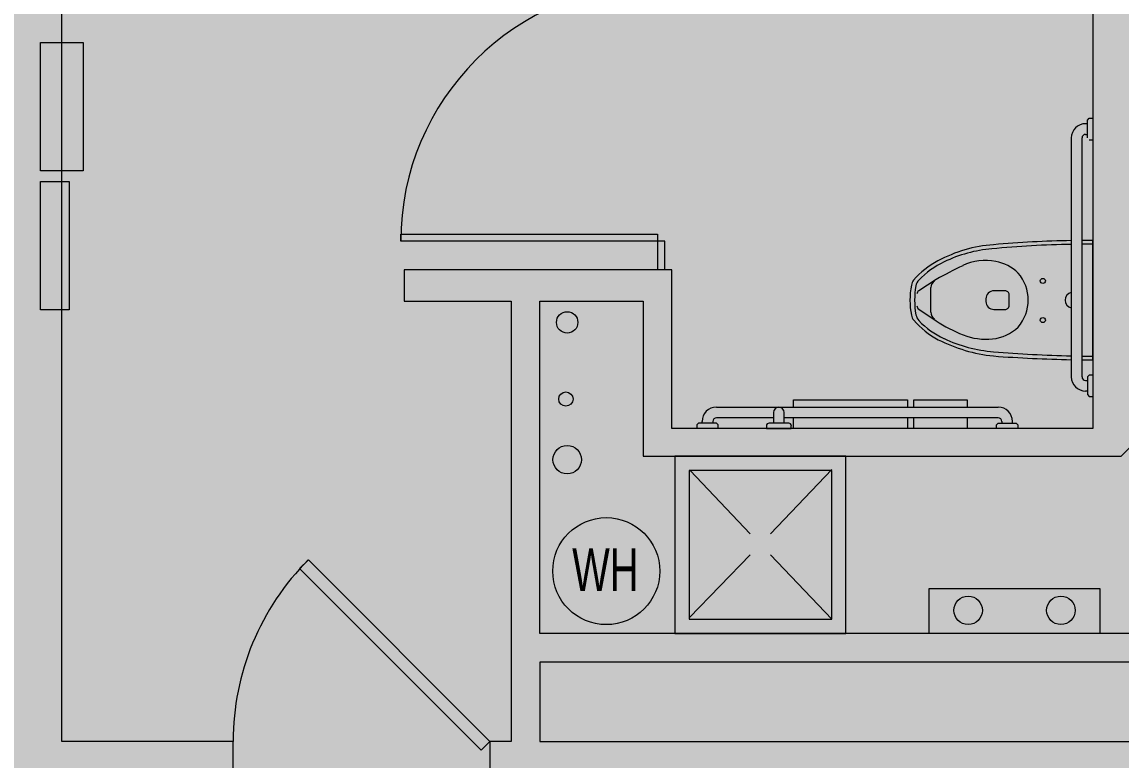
# Model space of a CAD drawing. Header units: inches. Extents: x -865 to 1895, y -762 to 1388.
# Drawn here: x 514.8 to 668.9, y -146.1 to -42.6 of the extents above; entities that cross this region are included whole.
import ezdxf

# ---------------------------------------------------------------- set-up
doc = ezdxf.new("R2010")
doc.units = ezdxf.units.IN
doc.header["$MEASUREMENT"] = 0
for name, color, linetype, lineweight in [('4th Floor Revit Background_dwg', 8, 'Continuous', 9), ('A-DETL-GENF', 92, 'Continuous', 9), ('A-EXIST-CORE', 7, 'Continuous', 9), ('A-EXIST-DOOR', 7, 'Continuous', 9), ('A-FLOR-TOIL-ACCS', 7, 'Continuous', 9), ('A-FLOR-TPTN', 7, 'Continuous', 9), ('P-EXIST-FIXT', 7, 'Continuous', 9), ('P-FIXT', 7, 'Continuous', 9)]:
    doc.layers.add(name, color=color, linetype=linetype, lineweight=lineweight)
doc.styles.add('Arial', font='arial.ttf', dxfattribs={"width": 0.666667, "height": 6})

# ---------------------------------------------------------------- blocks, each defined once
blk = doc.blocks.new('4th Floor Revit Background_dwg-1506688-4th Floor New Construction - Partition Plan')
at = {"layer": 'A-EXIST-CORE', "flags": 128}
for points in [[(1679.23, 901.39), (1821.6, 901.39), (1821.6, 741.39), (1762.6, 741.39), (1762.6, 763.64)], [(1656.34, 678.27), (1697.73, 678.27), (1697.73, 693.52), (1701.1, 693.52), (1701.1, 697.52), (1677.1, 697.52), (1677.1, 805.27), (1704.98, 805.27)], [(1762.6, 763.64), (1725.1, 763.64), (1725.1, 759.27), (1740.1, 759.27), (1740.1, 697.52), (1737.1, 697.52), (1737.1, 693.52), (1866.48, 693.52), (1866.48, 697.52), (1845.1, 697.52), (1845.1, 717.02), (1841.1, 717.02)], [(1841.1, 717.02), (1841.1, 712.64), (1744.1, 712.64), (1744.1, 759.27), (1758.6, 759.27), (1758.6, 737.52), (1825.6, 737.52), (1833.28, 745.2), (1833.28, 755.02)]]:
    blk.add_lwpolyline(points, dxfattribs=at)
blk.add_lwpolyline([(1841.1, 708.64), (1744.1, 708.64), (1744.1, 697.52), (1841.1, 697.52)], close=True, dxfattribs=at)
at = {"layer": 'A-EXIST-DOOR', "flags": 128}
blk.add_lwpolyline([(1737.1, 697.52), (1711.65, 722.97), (1710.41, 721.74), (1735.87, 696.28)], close=True, dxfattribs=at)
at = {"layer": 'A-EXIST-DOOR'}
blk.add_arc((1737.1, 697.52), 36, 135, 180, dxfattribs=at)
at = {"layer": 'A-FLOR-TOIL-ACCS'}
for p, q in [((1820.85, 784.14), (1820.6, 784.14)), ((1818.6, 782.14), (1818.6, 748.64)), ((1820.1, 748.64), (1820.1, 782.14)), ((1820.6, 782.64), (1820.85, 782.64)), ((1821.1, 781.89), (1821.6, 781.89)), ((1820.6, 748.14), (1820.85, 748.14)), ((1820.85, 746.64), (1820.6, 746.64)), ((1768.85, 744.39), (1808.35, 744.39)), ((1776.85, 742.89), (1768.85, 742.89)), ((1808.35, 742.89), (1778.35, 742.89)), ((1766.85, 742.14), (1766.85, 742.39)), ((1768.35, 742.39), (1768.35, 742.14)), ((1778.35, 742.14), (1776.85, 742.14)), ((1808.85, 742.39), (1808.85, 742.14)), ((1810.35, 742.14), (1810.35, 742.39))]:
    blk.add_line(p, q, dxfattribs=at)
at = {"layer": 'A-FLOR-TOIL-ACCS', "flags": 128}
for points in [[(1680.1, 795.52), (1680.1, 777.52), (1674.1, 777.52), (1674.1, 795.52)], [(1678.1, 776.02), (1678.1, 758.02), (1674.1, 758.02), (1674.1, 776.02)]]:
    blk.add_lwpolyline(points, close=True, dxfattribs=at)
for points in [[(1820.85, 782.14), (1820.85, 784.64), (1821.1, 784.89), (1821.6, 784.89)], [(1821.6, 748.89), (1821.1, 748.89), (1820.85, 748.64), (1820.85, 746.14), (1821.1, 745.89), (1821.6, 745.89)], [(1779.64, 744.39), (1779.64, 745.39), (1795.64, 745.39), (1795.64, 744.39)], [(1796.52, 744.39), (1796.52, 745.39), (1804.02, 745.39), (1804.02, 744.39)], [(1776.85, 743.64), (1776.85, 742.14), (1776.23, 742.14)], [(1778.98, 742.14), (1778.35, 742.14), (1778.35, 743.64)], [(1795.64, 742.89), (1795.64, 741.4), (1779.64, 741.4), (1779.64, 742.89)], [(1804.02, 742.89), (1804.02, 741.39), (1796.52, 741.39), (1796.52, 742.89)], [(1769.1, 741.39), (1769.1, 741.89), (1768.85, 742.14), (1766.35, 742.14), (1766.1, 741.89), (1766.1, 741.39)], [(1775.85, 741.77), (1775.85, 741.39), (1779.35, 741.39), (1779.35, 741.77)], [(1808.1, 741.39), (1808.1, 741.89), (1808.35, 742.14), (1810.85, 742.14), (1811.1, 741.89), (1811.1, 741.39)]]:
    blk.add_lwpolyline(points, dxfattribs=at)
at = {"layer": 'A-FLOR-TOIL-ACCS'}
for centre, radius, start, end in [((1820.6, 782.14), 2, 90, 180), ((1820.6, 782.14), 0.5, 90, 180), ((1820.6, 748.64), 2, 180, 270), ((1820.6, 748.64), 0.5, 180, 270), ((1768.85, 742.39), 2, 90, 180), ((1777.6, 743.64), 0.75, 360, 180), ((1808.35, 742.39), 2, 0, 90), ((1768.85, 742.39), 0.5, 90, 180), ((1808.35, 742.39), 0.5, 0, 90), ((1776.23, 741.77), 0.375, 90, 180), ((1778.98, 741.77), 0.375, 360, 90)]:
    blk.add_arc(centre, radius, start, end, dxfattribs=at)
at = {"layer": 'A-FLOR-TPTN', "flags": 128}
blk.add_lwpolyline([(1760.6, 767.64), (1724.6, 767.64), (1724.6, 768.64), (1760.6, 768.64)], close=True, dxfattribs=at)
blk.add_lwpolyline([(1761.6, 763.64), (1761.6, 767.64), (1760.6, 767.64), (1760.6, 763.64)], dxfattribs=at)
at = {"layer": 'A-FLOR-TPTN'}
blk.add_arc((1760.6, 767.64), 36, 90, 180, dxfattribs=at)
at = {"layer": 'P-EXIST-FIXT'}
for p, q in [((1773.6, 726.62), (1765.18, 735.52)), ((1776.43, 726.62), (1785.01, 735.64)), ((1773.58, 723.68), (1765.07, 714.88)), ((1785.01, 714.64), (1776.43, 723.67))]:
    blk.add_line(p, q, dxfattribs=at)
at = {"layer": 'P-EXIST-FIXT', "flags": 128}
for points in [[(1763.01, 712.64), (1787.01, 712.64), (1787.01, 737.52), (1763.01, 737.52)], [(1765.01, 714.64), (1785.01, 714.64), (1785.01, 735.52), (1765.01, 735.52)]]:
    blk.add_lwpolyline(points, close=True, dxfattribs=at)
blk.add_lwpolyline([(1822.64, 712.64), (1822.64, 718.89), (1798.64, 718.89), (1798.64, 712.64)], dxfattribs=at)
at = {"layer": 'P-EXIST-FIXT'}
for centre, radius in [((1747.93, 756.27), 1.5), ((1747.75, 745.52), 1), ((1747.93, 737.02), 2), ((1753.41, 721.39), 7.5), ((1804.14, 715.89), 2), ((1817.14, 715.89), 2)]:
    blk.add_circle(centre, radius, dxfattribs=at)
at = {"layer": 'P-FIXT'}
for p, q in [((1821.6, 751.02), (1821.6, 767.77)), ((1799.64, 762.3), (1797.21, 760.7)), ((1798.93, 757.7), (1798.93, 761.17)), ((1806.63, 759.57), (1806.63, 759.2)), ((1809.32, 760.71), (1807.76, 760.71)), ((1809.88, 758.65), (1809.88, 760.15)), ((1797.21, 758.15), (1799.64, 756.51)), ((1807.75, 758.08), (1809.32, 758.08))]:
    blk.add_line(p, q, dxfattribs=at)
for centre in [(1814.61, 762.09), (1814.61, 756.6)]:
    blk.add_circle(centre, 0.358, dxfattribs=at)
for centre, radius, start, end in [((1821.45, 610.43), 157.34, 91.037, 95.0138), ((1821.45, 610.43), 157.34, 89.9445, 90.4908), ((1809.1, 747.86), 19.36, 94.1483, 118.3887), ((1808.88, 748.17), 18.46, 94.3585, 116.0983), ((1821.08, 626.45), 140.79, 91.0064, 95.545), ((1821.08, 626.45), 140.79, 89.7854, 90.3959), ((1805.19, 754.63), 11.54, 117.3045, 138.9088), ((1805.84, 753.92), 11.96, 115.153, 136.1614), ((1836.54, 695.34), 76.45, 115.7005, 118.856), ((1806.59, 757.56), 7.4, 78.905, 115.7005), ((1806.83, 758.76), 6.18, 45.8228, 78.905), ((1806.8, 759.41), 5.76, 318.8891, 41.1109), ((1807.02, 759.38), 11.04, 169.0024, 190.9976), ((1797.88, 761.19), 1.72, 143.3983, 170.1871), ((1808.91, 759.38), 12.27, 170.4841, 189.5159), ((1798.18, 761.22), 1.38, 134.4952, 172.3555), ((1799.97, 761.17), 1.04, 120.9018, 180), ((1797.54, 760.2), 0.599, 123.3554, 174.696), ((1807.76, 759.58), 1.13, 90, 180.5296), ((1809.32, 760.15), 0.56, 0, 90.5829), ((1818.85, 759.39), 1.12, 102.8396, 257.1604), ((1797.68, 758.73), 0.757, 190.9251, 231.0236), ((1807.74, 759.2), 1.11, 180, 270.5857), ((1809.32, 758.64), 0.56, 270, 0.535), ((1797.52, 757.52), 1.36, 190.3332, 222.8161), ((1805.62, 764.44), 12.02, 220.761, 241.8362), ((1798.77, 757.78), 2, 192.4978, 219.0597), ((1805.94, 765.07), 12.22, 224.4074, 244.8903), ((1800.06, 757.7), 1.14, 180, 235.7536), ((1810.67, 772.95), 19.8, 236.1601, 248.6011), ((1806.96, 759.92), 5.99, 275.8382, 314.1772), ((1809.97, 773.63), 22.18, 243.1364, 264.1184), ((1809.43, 772.53), 20.45, 244.9076, 265.1535), ((1806.67, 762.76), 8.85, 248.6011, 275.8382), ((1823.97, 958.47), 206.96, 265.4918, 268.5147), ((1822.23, 943), 191.99, 265.6595, 268.9175), ((1823.97, 958.47), 206.96, 268.9301, 269.3454), ((1822.23, 943), 191.99, 269.3652, 269.8129)]:
    blk.add_arc(centre, radius, start, end, dxfattribs=at)
at = {"layer": 'P-EXIST-FIXT', "insert": (1748.63, 724.59), "char_height": 6, "width": 11.0187, "attachment_point": 1, "line_spacing_factor": 0.941778, "style": 'Arial'}
blk.add_mtext('WH', dxfattribs=at)

msp = doc.modelspace()

# ---------------------------------------------------------------- hatches: boundary and pattern name
at = {"layer": 'A-DETL-GENF'}
h = msp.add_hatch(color=9, dxfattribs=at)
h.paths.add_polyline_path([(393.16, -162.72), (541.06, -162.72), (541.06, -147.94), (752.68, -147.94), (752.68, -162.72), (867.19, -162.72), (867.19, 64.4), (393.16, 64.4), (393.16, 24.53), (402.64, 24.53), (402.64, -19.47), (393.16, -19.47), (393.16, -77.47), (402.64, -77.47), (402.64, -121.47), (393.16, -121.47), (393.16, -158.22)], flags=0)
h.paths.add_polyline_path([(1527.09, -162.72), (1527.09, 68.31), (1241.09, 68.31), (1241.09, -162.72), (1517.61, -162.72)], flags=0)
h.paths.add_polyline_path([(159.67, -160.85), (261.14, -160.85), (261.14, -120.86), (251.64, -120.86), (251.64, -76.86), (261.64, -76.86), (261.64, -18.86), (251.64, -18.86), (251.64, 25.14), (261.14, 25.14), (261.14, 62.36), (177.39, 62.36), (95.51, 144.24), (38.05, 144.24), (38.05, 18.14), (1.06, 18.14), (1.06, -160.85), (153.68, -160.85)], flags=0)
h.paths.add_polyline_path([(-353.51, 330.78), (-327.35, 330.78), (-209.17, 448.96), (-318.99, 558.75), (-389.63, 558.75), (-389.63, 773.5), (-505.56, 773.5), (-505.56, 330.78), (-374.02, 330.78)], flags=0)

# ---------------------------------------------------------------- block references
at = {"layer": '4th Floor Revit Background_dwg', "color": 7}
msp.add_blockref('4th Floor Revit Background_dwg-1506688-4th Floor New Construction - Partition Plan', (-1156.67, -840.99), dxfattribs=at)

doc.saveas('drawing.dxf')
